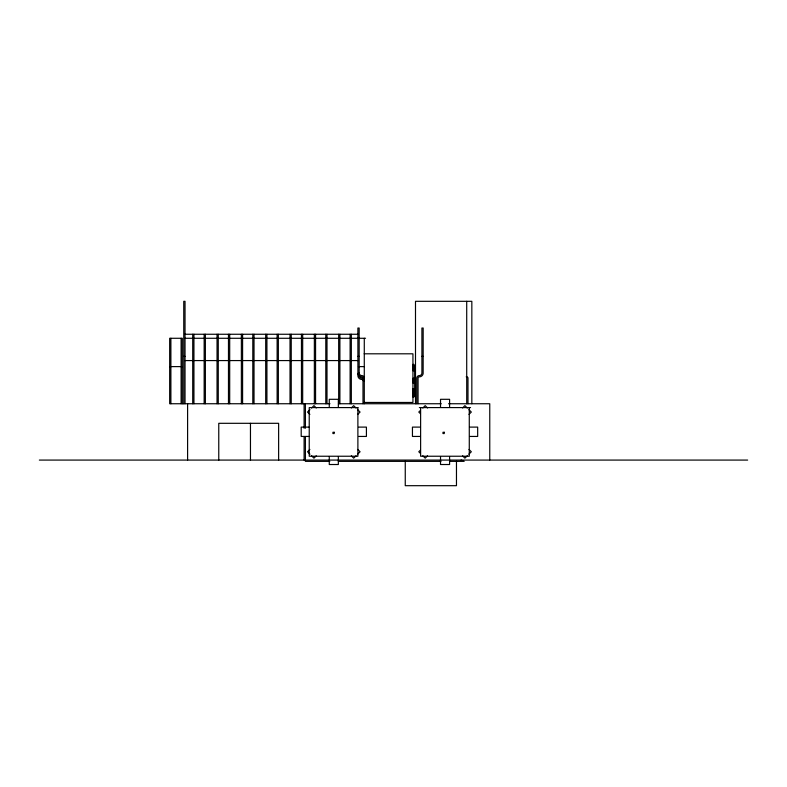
<?xml version="1.0" encoding="UTF-8"?>
<svg xmlns="http://www.w3.org/2000/svg" width="787" height="787" viewBox="0 0 787 787"><rect width="100%" height="100%" fill="white"/><g stroke="black" fill="none" stroke-linecap="round" stroke-linejoin="round"><path stroke-width="1.18" d="M309.95 409.653L307.54 412.054L309.871 414.385M311.544 408.05L313.954 405.649L316.276 407.971M309.871 449.436L307.54 451.768L309.95 454.168M351.336 407.971L353.658 405.649L356.068 408.05M316.276 455.85L313.954 458.172L311.544 455.771M357.741 414.385L360.072 412.054L357.662 409.653M356.068 455.771L353.658 458.172L351.336 455.85M357.662 454.168L360.072 451.768L357.741 449.436M420.396 410.45L418.792 412.054L420.347 413.608M422.796 408.05L425.206 405.649L427.528 407.971M420.347 450.213L418.792 451.768L420.396 453.371M462.579 407.971L464.91 405.649L467.311 408.05M427.528 455.85L425.206 458.172L422.796 455.771M468.993 414.385L471.324 412.054L468.914 409.653M467.311 455.771L464.91 458.172L462.579 455.85M468.914 454.168L471.324 451.768L468.993 449.436M184.876 334.259L357.888 334.259M185.201 338.282L365.562 338.282M364.165 353.806L412.939 353.806L412.939 402.462L364.165 402.462M183.755 356.373L185.034 356.373M357.888 356.373L359.167 356.373M421.901 356.373L423.18 356.373M184.876 360.574L357.888 360.574M169.677 366.614L182.328 366.614M358.449 366.614L364.283 366.614M412.998 390.627L413.962 390.627M329.969 403.741L169.677 403.741L169.677 338.282L182.328 338.282L182.328 403.741M338.459 403.741L441.241 403.741M448.521 403.741L489.76 403.741L489.76 460.08M419.343 407.587L470.557 407.587M308.878 427.105L301.195 427.105L301.195 436.441L308.878 436.441M358.734 427.105L366.417 427.105L366.417 436.441L358.734 436.441M420.13 427.105L412.447 427.105L412.447 436.441L420.13 436.441M469.987 427.105L477.67 427.105L477.67 436.441L469.987 436.441M39.35 460.08L747.65 460.08M329.812 461.359L305.386 461.359L305.386 436.785M338.361 461.359L440.946 461.359M449.495 461.359L464.153 461.359L461.093 460.08M466.209 376.825L466.878 376.865A1.279 1.279 0 0 1 467.98 377.967L467.99 403.741M471.836 403.741L471.836 301.313L415.497 301.313L415.497 403.741M469.278 407.587L469.278 456.234L420.622 456.234L420.622 407.587M466.711 301.313L466.711 403.741M456.47 461.3L456.47 485.687L405.256 485.687L405.256 461.221M449.593 406.977L449.593 399.304L440.523 399.304L440.523 406.977M449.593 456.834L449.593 464.517L440.523 464.517L440.523 456.834M418.064 403.741L418.074 377.967A1.279 1.279 0 0 1 419.176 376.865L419.845 376.825A3.846 3.846 0 0 0 423.15 373.52L423.18 328.031L421.901 328.031L421.901 373.018A2.558 2.558 0 0 1 419.343 375.576A2.558 2.558 0 0 0 416.776 378.134L416.776 403.741M414.759 365.335L414.759 396.058M413.962 366.319L413.962 364.401L412.998 364.401L412.998 366.319M413.962 388.817L413.962 393.834L412.998 393.834L412.998 388.817M413.962 395.084L413.962 397.012L412.998 397.012L412.998 395.084M364.283 338.282L364.283 403.741M363.004 403.741L362.994 377.967A1.279 1.279 0 0 0 361.892 376.865L361.223 376.825A3.846 3.846 0 0 1 357.918 373.52L359.167 373.018A2.558 2.558 0 0 0 361.725 375.576A2.558 2.558 0 0 1 364.283 378.134M351.327 334.259L351.327 403.741M350.117 334.259L350.117 403.741M339.895 334.259L339.895 403.741M338.676 334.259L338.676 403.741M338.341 406.977L338.341 399.304L329.271 399.304L329.271 406.977M338.341 456.834L338.341 464.517L329.271 464.517L329.271 456.834M326.998 334.259L326.998 403.741M325.788 334.259L325.788 403.741M315.567 334.259L315.567 403.741M314.357 334.259L314.357 403.741M305.386 403.741L305.386 428.236M304.107 403.741L304.107 428.236M304.107 436.805L304.107 460.08M302.68 334.259L302.68 403.741M301.46 334.259L301.46 403.741M291.239 334.259L291.239 403.741M290.029 334.259L290.029 403.741M278.628 460.08L278.628 423.308L218.766 423.308L218.766 460.08M278.352 334.259L278.352 403.741M277.132 334.259L277.132 403.741M266.921 334.259L266.921 403.741M265.701 334.259L265.701 403.741M254.024 334.259L254.024 403.741M252.804 334.259L252.804 403.741M250.463 423.308L250.463 460.08M242.593 334.259L242.593 403.741M241.373 334.259L241.373 403.741M229.696 334.259L229.696 403.741M228.476 334.259L228.476 403.741M218.265 334.259L218.265 403.741M217.045 334.259L217.045 403.741M205.368 334.259L205.368 403.741M204.158 334.259L204.158 403.741M193.936 334.259L193.936 403.741M192.717 334.259L192.717 403.741M187.601 403.741L187.601 460.08M185.034 403.741L185.034 301.313L183.755 301.313L183.755 403.741M181.108 338.282L181.108 403.741M170.887 338.282L170.887 403.741M363.289 378.665A2.558 2.558 0 0 0 361.725 378.134A2.558 2.558 0 0 1 359.167 375.576L359.167 328.031L357.888 328.031L357.918 376.078A3.846 3.846 0 0 0 361.223 379.383L361.892 379.432A1.279 1.279 0 0 1 362.994 380.534L364.283 380.701A2.558 2.558 0 0 0 363.761 379.137M413.962 367.568L412.998 367.568L412.998 370.775L413.962 370.775L413.962 367.568M413.962 378.301L412.998 378.301L412.998 382.964L413.962 382.964L413.962 378.301M357.888 407.587L309.232 407.587L309.232 456.234L357.888 456.234L357.888 407.587M334.2 432.279L332.921 432.279L332.921 433.558L334.2 433.558L334.2 432.279M444.252 432.279L442.973 432.279L442.973 433.558L444.252 433.558L444.252 432.279"/></g></svg>
